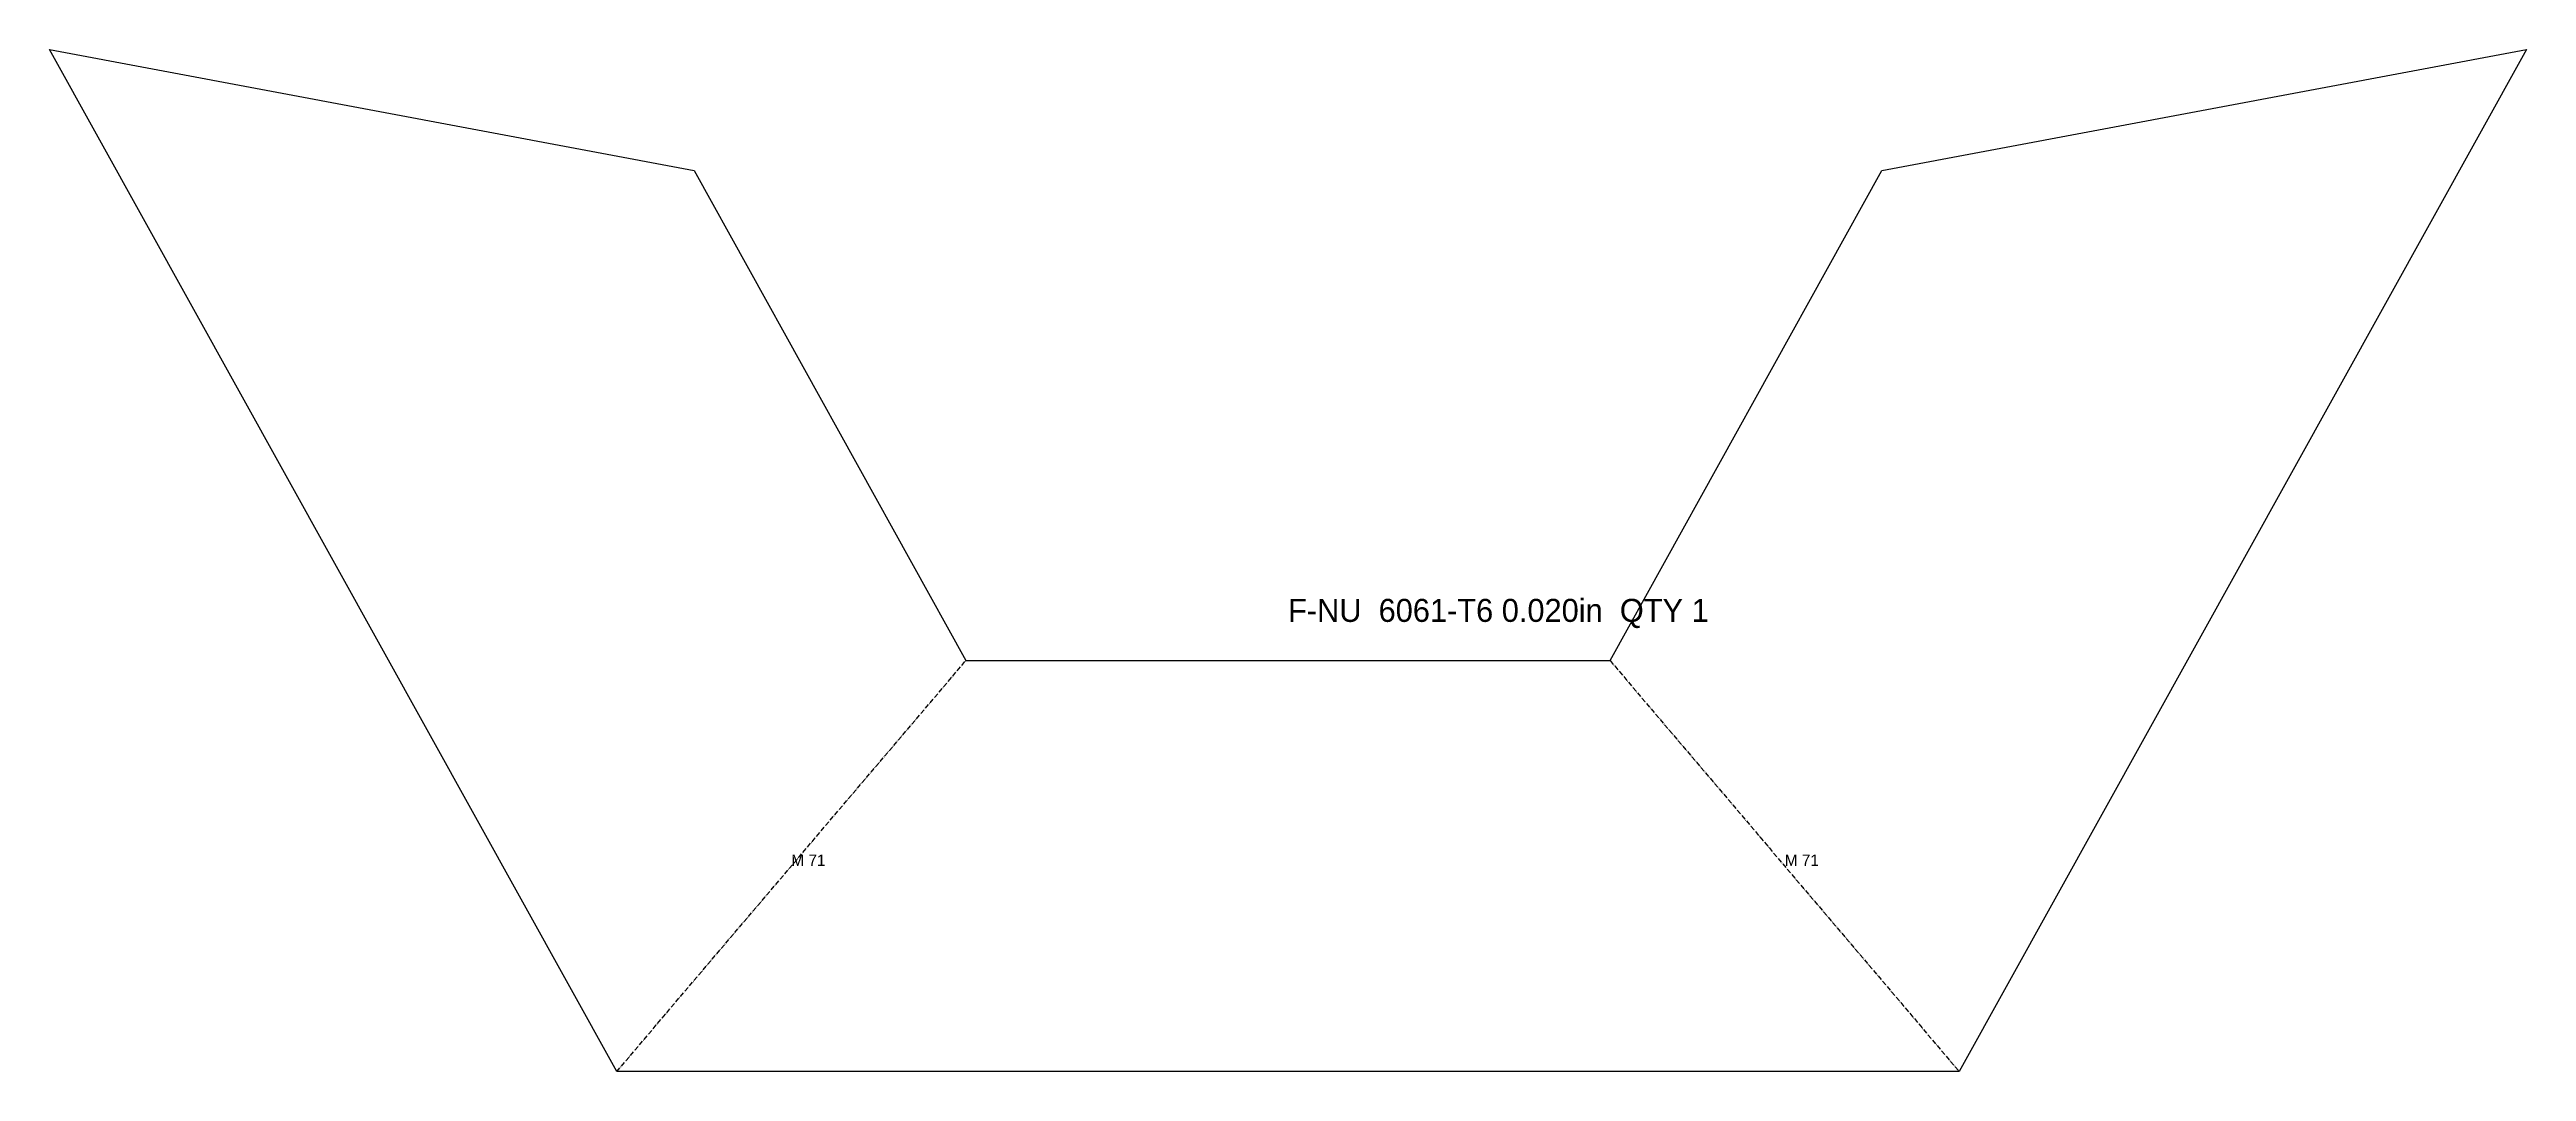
# Model space of a CAD drawing. Header units: millimetres. Extents: x -296 to 996, y 0 to 533.
import ezdxf

# ---------------------------------------------------------------- set-up
doc = ezdxf.new("R2010")
doc.units = ezdxf.units.MM
doc.linetypes.add('DASHDOT', pattern=[3.556, 2.54, -0.508, 0, -0.508])
for name, color, linetype in [('CUT', 7, 'CONTINUOUS'), ('ETCH', 8, 'CONTINUOUS'), ('MOUNTAIN', 5, 'DASHDOT')]:
    doc.layers.add(name, color=color, linetype=linetype)

msp = doc.modelspace()

# ---------------------------------------------------------------- linework, layer by layer
at = {"layer": 'CUT'}
msp.add_lwpolyline([(0, 0), (0, 0), (0, 0), (-295.8, 532.8), (40.3, 469.7), (182, 214.2), (518, 214.2), (659.7, 469.7), (995.8, 532.8), (700, 0), (700, 0), (0, 0), (0, 0)], close=True, dxfattribs=at)
at = {"layer": 'MOUNTAIN'}
for p, q in [((0, 0), (182, 214.2)), ((518, 214.2), (700, 0))]:
    msp.add_line(p, q, dxfattribs=at)

# ---------------------------------------------------------------- texts
at = {"layer": 'ETCH'}
for s, height, p in [('F-NU  6061-T6 0.020in  QTY 1', 12, (350, 234.4)), ('M 71', 6, (91, 107.1)), ('M 71', 6, (609, 107.1))]:
    msp.add_text(s, height=height, dxfattribs=at).set_placement(p)

doc.saveas('drawing.dxf')
